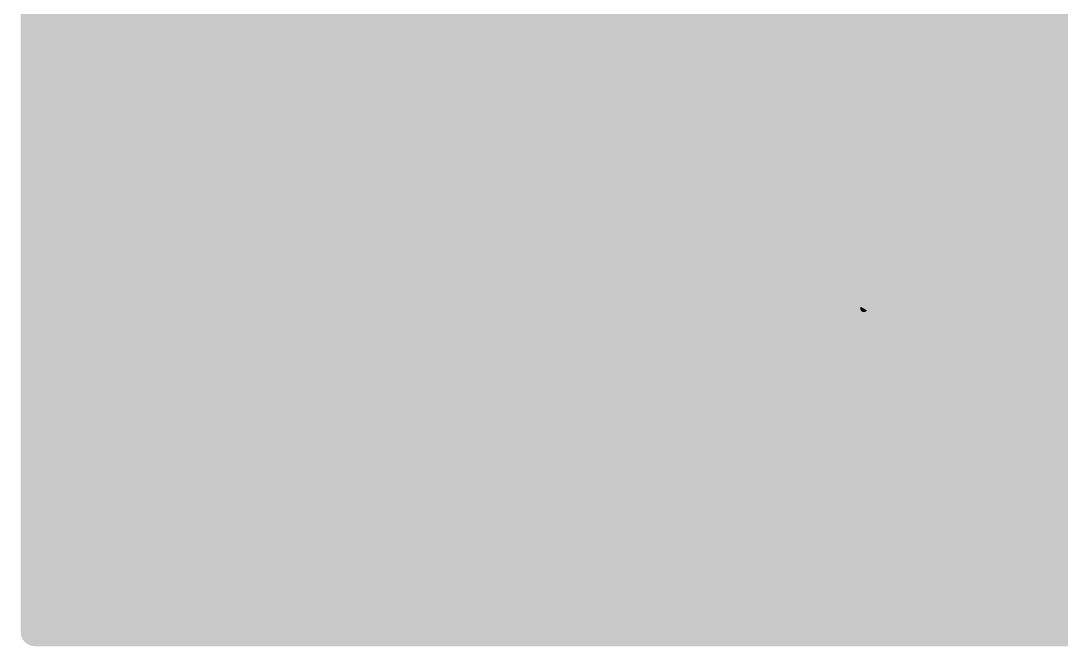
# Model space of a CAD drawing. Extents: x -119 to 11, y -11 to 11.
# Drawn here: x -11.1 to -3.57, y -11.1 to -6.58 of the extents above; entities that cross this region are included whole.
import ezdxf

# ---------------------------------------------------------------- set-up
doc = ezdxf.new("R2010")
doc.units = 0
for name, color, linetype in [('1', 12, 'CONTINUOUS'), ('20', 53, 'CONTINUOUS'), ('29', 40, 'CONTINUOUS'), ('31', 253, 'CONTINUOUS'), ('47', 4, 'CONTINUOUS'), ('51', 53, 'CONTINUOUS')]:
    doc.layers.add(name, color=color, linetype=linetype)

# ---------------------------------------------------------------- blocks, each defined once
blk = doc.blocks.new('RECT508000X304800R75')
at = {"const_width": 0.7144}
blk.add_lwpolyline([(1.2303, -0.2381), (1.2303, 0.2381, 0.4142), (0.8731, 0.5953), (-0.8731, 0.5953, 0.4142), (-1.2303, 0.2381), (-1.2303, -0.2381, 0.4142), (-0.8731, -0.5953), (0.8731, -0.5953, 0.4142)], format="xyb", close=True, dxfattribs=at)
blk.add_solid([(-0.8985, -0.2635), (0.8985, -0.2635), (-0.8985, 0.2635), (0.8985, 0.2635)])
blk = doc.blocks.new('RECT540512X337312R75')
at = {"const_width": 0.7906}
blk.add_lwpolyline([(1.2938, -0.2635), (1.2938, 0.2635, 0.4142), (0.8985, 0.6588), (-0.8985, 0.6588, 0.4142), (-1.2938, 0.2635), (-1.2938, -0.2635, 0.4142), (-0.8985, -0.6588), (0.8985, -0.6588, 0.4142)], format="xyb", close=True, dxfattribs=at)
blk.add_solid([(-0.9239, -0.2889), (0.9239, -0.2889), (-0.9239, 0.2889), (0.9239, 0.2889)])

msp = doc.modelspace()

# ---------------------------------------------------------------- linework, layer by layer
at = {"layer": '20', "const_width": 0.2032}
msp.add_lwpolyline([(0, -10, 1), (0, 10, 1), (0, -10)], format="xyb", dxfattribs=at)
at = {"layer": '29', "const_width": 0.2032}
for points in [[(-11, -11), (-11, 0)], [(-11, -6.5024), (-2.6096, -6.5024)], [(-11, -6.7056), (-2.6324, -6.7056)], [(-11, -6.9088), (-2.6756, -6.9088)], [(-11, -7.112), (-2.6921, -7.112)], [(-11, -7.3152), (-2.6977, -7.3152)], [(-11, -7.5184), (-2.6839, -7.5184)], [(-11, -7.7216), (-2.6521, -7.7216)], [(-11, -7.9248), (-2.6073, -7.9248)], [(-11, -8.128), (-2.5349, -8.128)], [(-11, -8.3312), (-2.4507, -8.3312)], [(-11, -8.5344), (-2.3357, -8.5344)], [(-11, -8.7376), (-2.1936, -8.7376)], [(-11, -8.9408), (-2.0229, -8.9408)], [(-11, -9.144), (-1.8084, -9.144)], [(-11, -9.3472), (-1.5183, -9.3472)], [(-11, -9.5504), (-1.0748, -9.5504)], [(-11, -9.7536), (-0.3814, -9.7536)], [(-11, -9.9568), (0, -9.9568)], [(-11, -10.16), (0, -10.16)], [(-11, -10.3632), (0, -10.3632)], [(-11, -10.5664), (0, -10.5664)], [(-11, -10.7696), (0, -10.7696)], [(-11, -10.9728), (0, -10.9728)], [(0, -11), (-11, -11)]]:
    msp.add_lwpolyline(points, dxfattribs=at)
at = {"layer": '29', "const_width": 0.1016}
for points in [[(-11, -6.4516, 1), (-11, -6.5532)], [(-11, -6.6548, 1), (-11, -6.7564)], [(-11, -6.858, 1), (-11, -6.9596)], [(-11, -7.0612, 1), (-11, -7.1628)], [(-11, -7.2644, 1), (-11, -7.366)], [(-11, -7.4676, 1), (-11, -7.5692)], [(-11, -7.6708, 1), (-11, -7.7724)], [(-11, -7.874, 1), (-11, -7.9756)], [(-11, -8.0772, 1), (-11, -8.1788)], [(-11, -8.2804, 1), (-11, -8.382)], [(-11, -8.4836, 1), (-11, -8.5852)], [(-11, -8.6868, 1), (-11, -8.7884)], [(-11, -8.89, 1), (-11, -8.9916)], [(-11, -9.0932, 1), (-11, -9.1948)], [(-11, -9.2964, 1), (-11, -9.398)], [(-11, -9.4996, 1), (-11, -9.6012)], [(-11, -9.7028, 1), (-11, -9.8044)], [(-11, -9.906, 1), (-11, -10.0076)], [(-11, -10.1092, 1), (-11, -10.2108)], [(-11, -10.3124, 1), (-11, -10.414)], [(-11, -10.5156, 1), (-11, -10.6172)], [(-11, -10.7188, 1), (-11, -10.8204)], [(-11, -10.922, 1), (-11, -11.0236)], [(-11, -10.9492, 1), (-11, -11.0508)], [(-11.0508, -11, 1), (-10.9492, -11)]]:
    msp.add_lwpolyline(points, format="xyb", dxfattribs=at)
at = {"layer": '47'}
for points, const_width in [([(0, -7.5, 1), (0, 7.5, 1), (0, -7.5)], 0.0508), ([(-5.011, -8.6536, 1), (-4.989, -8.6664)], 0.0254)]:
    msp.add_lwpolyline(points, format="xyb", dxfattribs=dict(at, const_width=const_width))
at = {"layer": '47', "const_width": 0.0508}
msp.add_lwpolyline([(0, 0), (-5, -8.66)], dxfattribs=at)
at = {"layer": '51', "const_width": 0.127}
for points in [[(-3.81, -8.001), (-3.81, -4.699)], [(3.81, -8.001), (-3.81, -8.001)]]:
    msp.add_lwpolyline(points, dxfattribs=at)
at = {"layer": '51', "const_width": 0.0635}
for points in [[(-3.8418, -8.001, 1), (-3.7782, -8.001)], [(-3.81, -7.9693, 1), (-3.81, -8.0328)]]:
    msp.add_lwpolyline(points, format="xyb", dxfattribs=at)

# ---------------------------------------------------------------- block references
at = {"layer": '1', "rotation": 90}
msp.add_blockref('RECT508000X304800R75', (-4.191, -6.35), dxfattribs=at)
at = {"layer": '29', "rotation": 90}
msp.add_blockref('RECT540512X337312R75', (-4.191, -6.35), dxfattribs=at)
at = {"layer": '31', "rotation": 90}
msp.add_blockref('RECT508000X304800R75', (-4.191, -6.35), dxfattribs=at)

doc.saveas('drawing.dxf')
